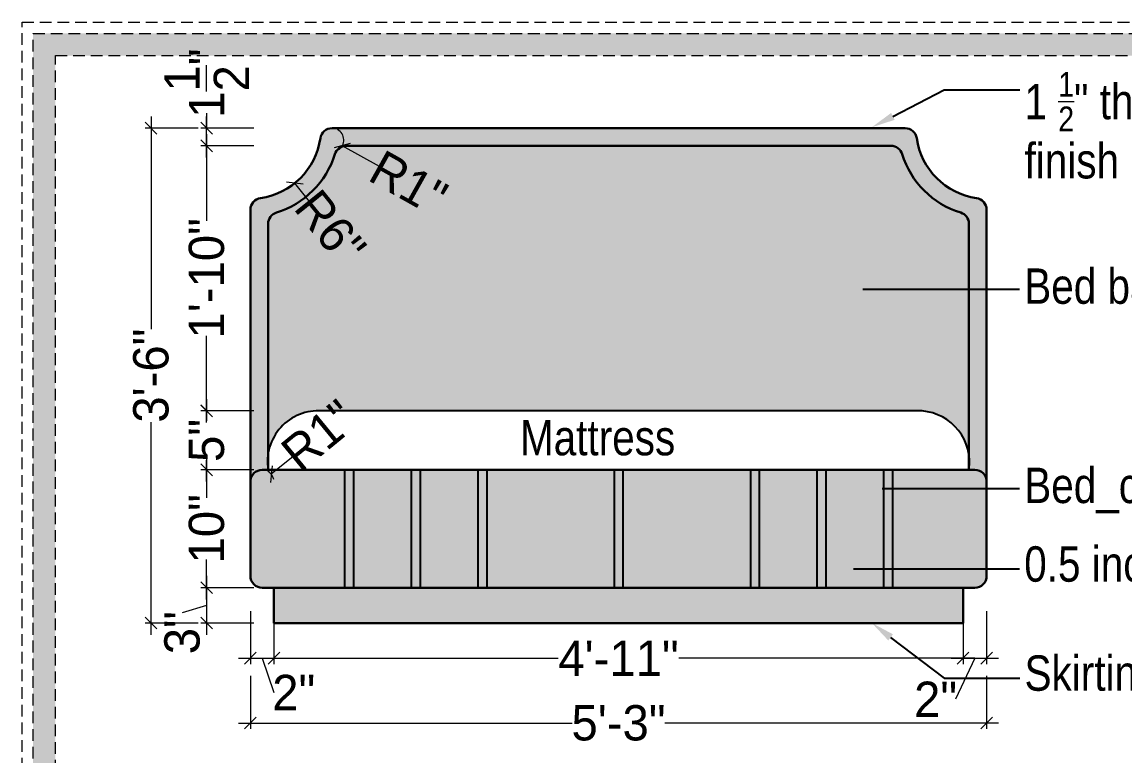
# Model space of a CAD drawing. Header units: millimetres. Extents: x 56222 to 3066687, y -650199 to -121287.
# Drawn here: x 133799.5 to 133893.1, y -183944.2 to -183881.9 of the extents above; entities that cross this region are included whole.
import ezdxf
from ezdxf import colors
from ezdxf.entities.mleader import LeaderData, LeaderLine
from ezdxf.math import Vec2, Vec3

# ---------------------------------------------------------------- set-up
doc = ezdxf.new("R2010")
doc.units = ezdxf.units.MM
doc.header["$MEASUREMENT"] = 0
doc.header["$PDMODE"] = 35
doc.linetypes.add('DASHED', pattern=[0.75, 0.5, -0.25])
doc.linetypes.add('DASHEDX2', pattern=[1.5, 1, -0.5])
doc.layers.get('Defpoints').update_dxf_attribs({"color": 220})
doc.layers.add('AR HATCH-7', color=7, linetype='Continuous')
for name, color, linetype, lineweight in [('Dimension', 10, 'DASHEDX2', 20), ('FUR1', 22, 'Continuous', 0), ('FURNITURE', 32, 'Continuous', 9), ('furniture dimensions', 1, 'DASHED', 0), ('Text', 7, 'Continuous', 15), ('wall', 7, 'Continuous', 30)]:
    doc.layers.add(name, color=color, linetype=linetype, lineweight=lineweight)
doc.styles.add('century g', font='GOTHIC.TTF')
doc.styles.add('style4', font='ARIALN.TTF')
doc.dimstyles.new('Archana', dxfattribs={"dimtxt": 2, "dimasz": 0.75, "dimexe": 0.5, "dimexo": 0.5, "dimgap": 0, "dimtad": 0, "dimzin": 0, "dimdsep": 46, "dimlunit": 4, "dimtxsty": 'century g', "dimblk": 'OBLIQUE', "dimcen": 0, "dimdle": 1, "dimclrd": 256, "dimclre": 256, "dimclrt": 256, "dimadec": 0, "dimazin": 0, "dimtfac": 1, "dimtofl": 0, "dimtmove": 1, "dimatfit": 3, "dimfxl": 1, "dimfxlon": 1, "dimtolj": 1, "dimtzin": 0, "dimlwd": -1, "dimlwe": -1, "dimarcsym": 0})

# ---------------------------------------------------------------- blocks, each defined once
blk = doc.blocks.new('_Oblique')
at = {"layer": 'wall', "color": 0, "lineweight": -2}
blk.add_line((-0.5, -0.5), (0.5, 0.5), dxfattribs=at)
blk = doc.blocks.new('*D245')
at = {"layer": 'Defpoints', "color": 0, "linetype": 'Continuous', "lineweight": 30, "transparency": 16777216}
for p in [(133820.87, -183929.876), (133815.154, -183932.876), (133820.87, -183932.876)]:
    blk.add_point(p, dxfattribs=at)
at = {"layer": 'furniture dimensions', "color": 5, "linetype": 'Continuous', "transparency": 16777216}
for p, q in [((133815.154, -183928.876), (133815.154, -183933.876)), ((133815.154, -183931.376), (133813.079, -183932.013)), ((133819.154, -183932.876), (133814.654, -183932.876))]:
    blk.add_line(p, q, dxfattribs=at)
at = {"layer": 'furniture dimensions', "color": 5, "linetype": 'ByBlock', "transparency": 16777216}
blk.add_line((133819.154, -183929.876), (133814.654, -183929.876), dxfattribs=at)
at = {"layer": 'furniture dimensions', "color": 5, "linetype": 'Continuous', "transparency": 16777216}
for p, rotation in [((133815.154, -183929.876), 90), ((133815.154, -183932.876), 270)]:
    blk.add_blockref('_Oblique', p, dxfattribs=dict(at, rotation=rotation))
at = {"layer": 'furniture dimensions', "linetype": 'Continuous', "lineweight": 0, "transparency": 16777216, "insert": (133813.079, -183933.694), "char_height": 3, "attachment_point": 5, "rotation": 90, "style": 'century g'}
blk.add_mtext('\\A1;3"', dxfattribs=at)
blk = doc.blocks.new('*D246')
at = {"layer": 'Defpoints', "color": 0, "linetype": 'Continuous', "lineweight": 30, "transparency": 16777216}
for p in [(133815.154, -183919.876), (133820.87, -183919.876), (133820.87, -183929.876)]:
    blk.add_point(p, dxfattribs=at)
at = {"layer": 'furniture dimensions', "color": 5, "linetype": 'Continuous', "transparency": 16777216}
for p, q in [((133815.154, -183918.876), (133815.154, -183922.262)), ((133819.154, -183919.876), (133814.654, -183919.876)), ((133815.154, -183930.876), (133815.154, -183927.491))]:
    blk.add_line(p, q, dxfattribs=at)
at = {"layer": 'furniture dimensions', "color": 5, "linetype": 'ByBlock', "transparency": 16777216}
blk.add_line((133819.154, -183929.876), (133814.654, -183929.876), dxfattribs=at)
at = {"layer": 'furniture dimensions', "color": 5, "linetype": 'Continuous', "transparency": 16777216}
for p, rotation in [((133815.154, -183919.876), 90), ((133815.154, -183929.876), 270)]:
    blk.add_blockref('_Oblique', p, dxfattribs=dict(at, rotation=rotation))
at = {"layer": 'furniture dimensions', "linetype": 'Continuous', "lineweight": 0, "transparency": 16777216, "insert": (133815.154, -183924.876), "char_height": 3, "attachment_point": 5, "rotation": 90, "style": 'century g'}
blk.add_mtext('\\A1;10"', dxfattribs=at)
blk = doc.blocks.new('*D247')
at = {"layer": 'Defpoints', "color": 0, "linetype": 'Continuous', "lineweight": 30, "transparency": 16777216}
for p in [(133815.154, -183914.874), (133824.947, -183914.874), (133820.87, -183919.876)]:
    blk.add_point(p, dxfattribs=at)
at = {"layer": 'furniture dimensions', "color": 5, "linetype": 'Continuous', "transparency": 16777216}
for p, q in [((133815.154, -183913.874), (133815.154, -183915.706)), ((133819.154, -183914.874), (133814.654, -183914.874)), ((133815.154, -183920.876), (133815.154, -183919.044))]:
    blk.add_line(p, q, dxfattribs=at)
at = {"layer": 'furniture dimensions', "color": 5, "linetype": 'ByBlock', "transparency": 16777216}
blk.add_line((133819.154, -183919.876), (133814.654, -183919.876), dxfattribs=at)
at = {"layer": 'furniture dimensions', "color": 5, "linetype": 'Continuous', "transparency": 16777216}
for p, rotation in [((133815.154, -183914.874), 90), ((133815.154, -183919.876), 270)]:
    blk.add_blockref('_Oblique', p, dxfattribs=dict(at, rotation=rotation))
at = {"layer": 'furniture dimensions', "linetype": 'Continuous', "lineweight": 0, "transparency": 16777216, "insert": (133815.154, -183917.375), "char_height": 3, "attachment_point": 5, "rotation": 90, "style": 'century g'}
blk.add_mtext('\\A1;5"', dxfattribs=at)
blk = doc.blocks.new('*D248')
at = {"layer": 'Defpoints', "color": 0, "linetype": 'Continuous', "lineweight": 30, "transparency": 16777216}
for p in [(133815.154, -183892.376), (133828.056, -183892.376), (133824.642, -183914.863)]:
    blk.add_point(p, dxfattribs=at)
at = {"layer": 'furniture dimensions', "color": 5, "linetype": 'Continuous', "transparency": 16777216}
for p, q in [((133815.154, -183891.376), (133815.154, -183898.741)), ((133819.154, -183892.376), (133814.654, -183892.376)), ((133815.154, -183915.863), (133815.154, -183908.498))]:
    blk.add_line(p, q, dxfattribs=at)
at = {"layer": 'furniture dimensions', "color": 5, "linetype": 'ByBlock', "transparency": 16777216}
blk.add_line((133819.154, -183914.863), (133814.654, -183914.863), dxfattribs=at)
at = {"layer": 'furniture dimensions', "color": 5, "linetype": 'Continuous', "transparency": 16777216}
for p, rotation in [((133815.154, -183892.376), 90), ((133815.154, -183914.863), 270)]:
    blk.add_blockref('_Oblique', p, dxfattribs=dict(at, rotation=rotation))
at = {"layer": 'furniture dimensions', "linetype": 'Continuous', "lineweight": 0, "transparency": 16777216, "insert": (133815.154, -183903.62), "char_height": 3, "attachment_point": 5, "rotation": 90, "style": 'century g'}
blk.add_mtext('\\A1;1\'-10"', dxfattribs=at)
blk = doc.blocks.new('*D249')
at = {"layer": 'Defpoints', "color": 0, "linetype": 'Continuous', "lineweight": 30, "transparency": 16777216}
for p in [(133815.154, -183890.876), (133829.36, -183890.876), (133829.36, -183892.376)]:
    blk.add_point(p, dxfattribs=at)
at = {"layer": 'furniture dimensions', "color": 5, "linetype": 'Continuous', "transparency": 16777216}
for p, q in [((133815.154, -183889.596), (133815.154, -183890.876)), ((133815.154, -183893.376), (133815.154, -183889.876)), ((133819.154, -183890.876), (133814.654, -183890.876))]:
    blk.add_line(p, q, dxfattribs=at)
at = {"layer": 'furniture dimensions', "color": 5, "linetype": 'ByBlock', "transparency": 16777216}
blk.add_line((133819.154, -183892.376), (133814.654, -183892.376), dxfattribs=at)
at = {"layer": 'furniture dimensions', "color": 5, "linetype": 'Continuous', "transparency": 16777216}
for p, rotation in [((133815.154, -183890.876), 90), ((133815.154, -183892.376), 270)]:
    blk.add_blockref('_Oblique', p, dxfattribs=dict(at, rotation=rotation))
at = {"layer": 'furniture dimensions', "linetype": 'Continuous', "lineweight": 0, "transparency": 16777216, "insert": (133815.154, -183887.053), "char_height": 3, "attachment_point": 5, "rotation": 90, "style": 'century g'}
blk.add_mtext('\\A1;1{\\H1x;\\S1/2;}"', dxfattribs=at)
blk = doc.blocks.new('*D250')
at = {"layer": 'Defpoints', "color": 0, "linetype": 'Continuous', "lineweight": 30, "transparency": 16777216}
for p in [(133818.87, -183928.079), (133820.87, -183929.876), (133820.87, -183935.857)]:
    blk.add_point(p, dxfattribs=at)
at = {"layer": 'furniture dimensions', "color": 5, "linetype": 'ByBlock', "transparency": 16777216}
blk.add_line((133818.87, -183931.857), (133818.87, -183936.357), dxfattribs=at)
at = {"layer": 'furniture dimensions', "color": 5, "linetype": 'Continuous', "transparency": 16777216}
for p, q in [((133820.87, -183931.857), (133820.87, -183936.357)), ((133817.87, -183935.857), (133821.87, -183935.857)), ((133819.87, -183935.857), (133820.859, -183938.769))]:
    blk.add_line(p, q, dxfattribs=at)
at = {"layer": 'furniture dimensions', "color": 5, "linetype": 'Continuous', "transparency": 16777216, "rotation": 180}
blk.add_blockref('_Oblique', (133818.87, -183935.857), dxfattribs=at)
at = {"layer": 'furniture dimensions', "color": 5, "linetype": 'Continuous', "transparency": 16777216}
blk.add_blockref('_Oblique', (133820.87, -183935.857), dxfattribs=at)
at = {"layer": 'furniture dimensions', "linetype": 'Continuous', "lineweight": 0, "transparency": 16777216, "insert": (133822.55, -183938.769), "char_height": 3, "attachment_point": 5, "style": 'century g'}
blk.add_mtext('\\A1;2"', dxfattribs=at)
blk = doc.blocks.new('*D251')
at = {"layer": 'Defpoints', "color": 0, "linetype": 'Continuous', "lineweight": 30, "transparency": 16777216}
for p in [(133820.87, -183932.876), (133879.37, -183932.876), (133879.37, -183935.857)]:
    blk.add_point(p, dxfattribs=at)
at = {"layer": 'furniture dimensions', "color": 5, "linetype": 'ByBlock', "transparency": 16777216}
blk.add_line((133820.87, -183933.376), (133820.87, -183936.357), dxfattribs=at)
at = {"layer": 'furniture dimensions', "color": 5, "linetype": 'Continuous', "transparency": 16777216}
for p, q in [((133879.37, -183933.376), (133879.37, -183936.357)), ((133819.87, -183935.857), (133844.998, -183935.857)), ((133880.37, -183935.857), (133855.242, -183935.857))]:
    blk.add_line(p, q, dxfattribs=at)
at = {"layer": 'furniture dimensions', "color": 5, "linetype": 'Continuous', "transparency": 16777216, "rotation": 180}
blk.add_blockref('_Oblique', (133820.87, -183935.857), dxfattribs=at)
at = {"layer": 'furniture dimensions', "color": 5, "linetype": 'Continuous', "transparency": 16777216}
blk.add_blockref('_Oblique', (133879.37, -183935.857), dxfattribs=at)
at = {"layer": 'furniture dimensions', "linetype": 'Continuous', "lineweight": 0, "transparency": 16777216, "insert": (133850.12, -183935.857), "char_height": 3, "attachment_point": 5, "style": 'century g'}
blk.add_mtext('\\A1;4\'-11"', dxfattribs=at)
blk = doc.blocks.new('*D252')
at = {"layer": 'Defpoints', "color": 0, "linetype": 'Continuous', "lineweight": 30, "transparency": 16777216}
for p in [(133881.37, -183928.876), (133879.37, -183929.876), (133881.37, -183935.857)]:
    blk.add_point(p, dxfattribs=at)
at = {"layer": 'furniture dimensions', "color": 5, "linetype": 'ByBlock', "transparency": 16777216}
blk.add_line((133879.37, -183931.857), (133879.37, -183936.357), dxfattribs=at)
at = {"layer": 'furniture dimensions', "color": 5, "linetype": 'Continuous', "transparency": 16777216}
for p, q in [((133881.37, -183931.857), (133881.37, -183936.357)), ((133878.37, -183935.857), (133882.37, -183935.857)), ((133880.37, -183935.857), (133878.73, -183939.346))]:
    blk.add_line(p, q, dxfattribs=at)
at = {"layer": 'furniture dimensions', "color": 5, "linetype": 'Continuous', "transparency": 16777216, "rotation": 180}
blk.add_blockref('_Oblique', (133879.37, -183935.857), dxfattribs=at)
at = {"layer": 'furniture dimensions', "color": 5, "linetype": 'Continuous', "transparency": 16777216}
blk.add_blockref('_Oblique', (133881.37, -183935.857), dxfattribs=at)
at = {"layer": 'furniture dimensions', "linetype": 'Continuous', "lineweight": 0, "transparency": 16777216, "insert": (133877.039, -183939.346), "char_height": 3, "attachment_point": 5, "style": 'century g'}
blk.add_mtext('\\A1;2"', dxfattribs=at)
blk = doc.blocks.new('*D253')
at = {"layer": 'Defpoints', "color": 0, "linetype": 'Continuous', "lineweight": 30, "transparency": 16777216}
for p in [(133818.87, -183924.876), (133881.37, -183924.876), (133881.37, -183941.36)]:
    blk.add_point(p, dxfattribs=at)
at = {"layer": 'furniture dimensions', "color": 5, "linetype": 'ByBlock', "transparency": 16777216}
blk.add_line((133818.87, -183937.36), (133818.87, -183941.86), dxfattribs=at)
at = {"layer": 'furniture dimensions', "color": 5, "linetype": 'Continuous', "transparency": 16777216}
for p, q in [((133881.37, -183937.36), (133881.37, -183941.86)), ((133817.87, -183941.36), (133846.187, -183941.36)), ((133882.37, -183941.36), (133854.053, -183941.36))]:
    blk.add_line(p, q, dxfattribs=at)
at = {"layer": 'furniture dimensions', "color": 5, "linetype": 'Continuous', "transparency": 16777216, "rotation": 180}
blk.add_blockref('_Oblique', (133818.87, -183941.36), dxfattribs=at)
at = {"layer": 'furniture dimensions', "color": 5, "linetype": 'Continuous', "transparency": 16777216}
blk.add_blockref('_Oblique', (133881.37, -183941.36), dxfattribs=at)
at = {"layer": 'furniture dimensions', "linetype": 'Continuous', "lineweight": 0, "transparency": 16777216, "insert": (133850.12, -183941.36), "char_height": 3, "attachment_point": 5, "style": 'century g'}
blk.add_mtext('\\A1;5\'-3"', dxfattribs=at)
blk = doc.blocks.new('*D254')
at = {"layer": 'Defpoints', "color": 0, "linetype": 'Continuous', "lineweight": 30, "transparency": 16777216}
for p in [(133829.36, -183890.876), (133810.436, -183932.876), (133829.36, -183932.876)]:
    blk.add_point(p, dxfattribs=at)
at = {"layer": 'furniture dimensions', "color": 5, "linetype": 'Continuous', "transparency": 16777216}
for p, q in [((133810.436, -183889.876), (133810.436, -183907.932)), ((133810.436, -183933.876), (133810.436, -183915.821)), ((133814.436, -183932.876), (133809.936, -183932.876))]:
    blk.add_line(p, q, dxfattribs=at)
at = {"layer": 'furniture dimensions', "color": 5, "linetype": 'ByBlock', "transparency": 16777216}
blk.add_line((133814.436, -183890.876), (133809.936, -183890.876), dxfattribs=at)
at = {"layer": 'furniture dimensions', "color": 5, "linetype": 'Continuous', "transparency": 16777216}
for p, rotation in [((133810.436, -183890.876), 90), ((133810.436, -183932.876), 270)]:
    blk.add_blockref('_Oblique', p, dxfattribs=dict(at, rotation=rotation))
at = {"layer": 'furniture dimensions', "linetype": 'Continuous', "lineweight": 0, "transparency": 16777216, "insert": (133810.436, -183911.876), "char_height": 3, "attachment_point": 5, "rotation": 90, "style": 'century g'}
blk.add_mtext('\\A1;3\'-6"', dxfattribs=at)
blk = doc.blocks.new('*D255')
at = {"layer": 'Defpoints', "color": 0, "linetype": 'Continuous', "lineweight": 30, "transparency": 16777216}
for p in [(133818.87, -183890.876), (133822.633, -183895.549)]:
    blk.add_point(p, dxfattribs=at)
at = {"layer": 'furniture dimensions', "color": 5, "linetype": 'Continuous', "transparency": 16777216}
blk.add_line((133823.888, -183897.107), (133822.633, -183895.549), dxfattribs=at)
at = {"layer": 'furniture dimensions', "color": 5, "linetype": 'Continuous', "transparency": 16777216, "rotation": 128.8453177475511}
blk.add_blockref('_Oblique', (133822.633, -183895.549), dxfattribs=at)
at = {"layer": 'furniture dimensions', "linetype": 'Continuous', "lineweight": 0, "transparency": 16777216, "insert": (133825.663, -183899.312), "char_height": 3, "attachment_point": 5, "rotation": 308.84532, "style": 'century g'}
blk.add_mtext('\\A1;R6"', dxfattribs=at)
blk = doc.blocks.new('*D256')
at = {"layer": 'Defpoints', "color": 0, "linetype": 'Continuous', "lineweight": 30, "transparency": 16777216}
for p in [(133825.798, -183891.876), (133826.67, -183892.366)]:
    blk.add_point(p, dxfattribs=at)
at = {"layer": 'furniture dimensions', "color": 5, "linetype": 'Continuous', "transparency": 16777216}
blk.add_line((133829.839, -183894.144), (133826.67, -183892.366), dxfattribs=at)
at = {"layer": 'furniture dimensions', "color": 5, "linetype": 'ByBlock', "transparency": 16777216}
blk.add_arc((133825.798, -183891.876), 1, 302.05484, 61.35211, dxfattribs=at)
at = {"layer": 'furniture dimensions', "color": 5, "linetype": 'Continuous', "transparency": 16777216, "rotation": 150.7027335650933}
blk.add_blockref('_Oblique', (133826.67, -183892.366), dxfattribs=at)
at = {"layer": 'furniture dimensions', "linetype": 'Continuous', "lineweight": 0, "transparency": 16777216, "insert": (133832.307, -183895.529), "char_height": 3, "attachment_point": 5, "rotation": 330.70273, "style": 'century g'}
blk.add_mtext('\\A1;R1"', dxfattribs=at)
blk = doc.blocks.new('*D257')
at = {"layer": 'Defpoints', "color": 0, "linetype": 'Continuous', "lineweight": 30, "transparency": 16777216}
for p in [(133820.643, -183920.242), (133819.87, -183920.876)]:
    blk.add_point(p, dxfattribs=at)
at = {"layer": 'furniture dimensions', "color": 5, "linetype": 'Continuous', "transparency": 16777216}
blk.add_line((133822.491, -183918.728), (133820.643, -183920.242), dxfattribs=at)
at = {"layer": 'furniture dimensions', "color": 5, "linetype": 'ByBlock', "transparency": 16777216}
blk.add_arc((133819.87, -183920.876), 1, 10.70205, 61.35211, dxfattribs=at)
at = {"layer": 'furniture dimensions', "color": 5, "linetype": 'Continuous', "transparency": 16777216, "rotation": 219.3499378552357}
blk.add_blockref('_Oblique', (133820.643, -183920.242), dxfattribs=at)
at = {"layer": 'furniture dimensions', "linetype": 'Continuous', "lineweight": 0, "transparency": 16777216, "insert": (133824.68, -183916.933), "char_height": 3, "attachment_point": 5, "rotation": 39.34994, "style": 'century g'}
blk.add_mtext('\\A1;R1"', dxfattribs=at)

msp = doc.modelspace()

# ---------------------------------------------------------------- hatches: boundary and pattern name
at = {"layer": 'AR HATCH-7', "lineweight": 30, "true_color": 0xc08768, "transparency": 33554653}
h = msp.add_hatch(color=23, dxfattribs=at)
h.dxf.hatch_style = 1
h.paths.add_polyline_path([(133874.442, -183890.876), (133825.798, -183890.876, 0.372825), (133824.809, -183891.734, -0.332528), (133819.727, -183896.815, 0.372825), (133818.87, -183897.805), (133818.87, -183920.876, -0.414214), (133819.87, -183919.876), (133820.37, -183919.876, -0.079867), (133820.37, -183918.503), (133820.37, -183899, -0.329244), (133821.076, -183898.045, 0.248358), (133826.038, -183893.082, -0.329244), (133826.994, -183892.376), (133873.246, -183892.376, -0.329244), (133874.202, -183893.082, 0.248358), (133879.164, -183898.045, -0.329244), (133879.87, -183899), (133879.87, -183918.6, -0.073323), (133879.87, -183919.876), (133880.37, -183919.876, -0.414214), (133881.37, -183920.876), (133881.37, -183897.805, 0.372825), (133880.513, -183896.815, -0.332528), (133875.432, -183891.734, 0.372825)])
at = {"layer": 'AR HATCH-7', "lineweight": 30, "true_color": 0xd29380, "transparency": 33554687}
h = msp.add_hatch(color=33, dxfattribs=at)
h.dxf.hatch_style = 1
h.paths.add_polyline_path([(133879.87, -183899, 0.329244), (133879.164, -183898.045, -0.248358), (133874.202, -183893.082, 0.329244), (133873.246, -183892.376), (133826.994, -183892.376, 0.329244), (133826.038, -183893.082, -0.248358), (133821.076, -183898.045, 0.329244), (133820.37, -183899), (133820.37, -183918.503, -0.388433), (133824.947, -183914.874), (133875.909, -183914.879, -0.348265), (133879.87, -183918.6)])
h = msp.add_hatch(color=33, dxfattribs=at)
h.dxf.hatch_style = 1
h.paths.add_polyline_path([(133861.314, -183919.876), (133850.495, -183919.876), (133850.495, -183929.876), (133861.314, -183929.876)])
h.paths.add_polyline_path([(133866.967, -183919.876), (133862.064, -183919.876), (133862.064, -183929.876), (133866.967, -183929.876)])
h.paths.add_polyline_path([(133872.62, -183919.876), (133867.717, -183919.876), (133867.717, -183929.876), (133872.62, -183929.876)])
h.paths.add_polyline_path([(133881.37, -183920.876, 0.414214), (133880.37, -183919.876), (133873.37, -183919.876), (133873.37, -183929.876), (133880.37, -183929.876, 0.414214), (133881.37, -183928.876)])
h.paths.add_polyline_path([(133849.745, -183919.876), (133838.927, -183919.876), (133838.927, -183929.876), (133849.745, -183929.876)])
h.paths.add_polyline_path([(133838.177, -183919.876), (133833.273, -183919.876), (133833.273, -183929.876), (133838.177, -183929.876)])
h.paths.add_polyline_path([(133832.523, -183919.876), (133827.62, -183919.876), (133827.62, -183929.876), (133832.523, -183929.876)])
h.paths.add_polyline_path([(133826.87, -183919.876), (133819.87, -183919.876, 0.414214), (133818.87, -183920.876), (133818.87, -183928.876, 0.414214), (133819.87, -183929.876), (133826.87, -183929.876)])
at = {"layer": 'AR HATCH-7', "lineweight": 30, "true_color": 0xdec05f, "transparency": 33554687}
h = msp.add_hatch(color=53, dxfattribs=at)
h.dxf.hatch_style = 1
h.paths.add_polyline_path([(133826.87, -183919.869), (133827.62, -183919.869), (133827.62, -183929.869), (133826.87, -183929.869)])
h = msp.add_hatch(color=53, dxfattribs=at)
h.dxf.hatch_style = 1
h.paths.add_polyline_path([(133832.523, -183919.873), (133833.273, -183919.873), (133833.273, -183929.873), (133832.523, -183929.873)])
h = msp.add_hatch(color=53, dxfattribs=at)
h.dxf.hatch_style = 1
h.paths.add_polyline_path([(133838.177, -183919.88), (133838.927, -183919.88), (133838.927, -183929.88), (133838.177, -183929.88)])
h = msp.add_hatch(color=53, dxfattribs=at)
h.dxf.hatch_style = 1
h.paths.add_polyline_path([(133850.495, -183919.882), (133849.745, -183919.882), (133849.745, -183929.882), (133850.495, -183929.882)])
h = msp.add_hatch(color=53, dxfattribs=at)
h.dxf.hatch_style = 1
h.paths.add_polyline_path([(133862.064, -183919.88), (133861.314, -183919.88), (133861.314, -183929.88), (133862.064, -183929.88)])
h = msp.add_hatch(color=53, dxfattribs=at)
h.dxf.hatch_style = 1
h.paths.add_polyline_path([(133867.717, -183919.873), (133866.967, -183919.873), (133866.967, -183929.873), (133867.717, -183929.873)])
h = msp.add_hatch(color=53, dxfattribs=at)
h.dxf.hatch_style = 1
h.paths.add_polyline_path([(133873.37, -183919.869), (133872.62, -183919.869), (133872.62, -183929.869), (133873.37, -183929.869)])
at = {"layer": 'AR HATCH-7', "lineweight": 30, "true_color": 0xc08768, "transparency": 33554653}
h = msp.add_hatch(color=23, dxfattribs=at)
h.dxf.hatch_style = 1
h.paths.add_polyline_path([(133879.37, -183929.876), (133820.87, -183929.876), (133820.87, -183932.876), (133879.37, -183932.876)])
at = {"layer": 'Dimension', "true_color": 0xd39e00}
h = msp.add_hatch(color=42, dxfattribs=at)
h.paths.add_polyline_path([(133800.428, -183882.832), (133800.428, -184071.87), (134068.996, -184071.87), (134068.996, -183882.832)])
h.paths.add_polyline_path([(133802.313, -183884.716), (134067.111, -183884.716), (134067.111, -184069.985), (133802.313, -184069.985)], flags=16)

# ---------------------------------------------------------------- linework, layer by layer
at = {"layer": 'Dimension', "color": 42, "true_color": 0xd39e00, "elevation": 0.119}
for points in [[(133799.486, -183881.889), (134069.938, -183881.889), (134069.938, -184072.812), (133799.486, -184072.812)], [(133800.428, -183882.832), (134068.996, -183882.832), (134068.996, -184071.87), (133800.428, -184071.87)], [(133802.313, -183884.716), (134067.111, -183884.716), (134067.111, -184069.985), (133802.313, -184069.985)]]:
    msp.add_lwpolyline(points, close=True, dxfattribs=at)
at = {"layer": 'FURNITURE', "lineweight": 25}
for p, q in [((133826.87, -183919.869, 0.018), (133826.87, -183929.869, -0.01)), ((133827.62, -183919.869, 0.018), (133827.62, -183929.869, -0.01)), ((133832.523, -183919.873, -0.857), (133832.523, -183929.873, -0.884)), ((133833.273, -183919.873, -0.857), (133833.273, -183929.873, -0.884)), ((133838.177, -183919.88, -1.731), (133838.177, -183929.88, -1.759)), ((133838.927, -183919.88, -1.731), (133838.927, -183929.88, -1.759)), ((133849.745, -183919.876), (133849.745, -183929.876, -0.028)), ((133850.495, -183919.876), (133850.495, -183929.876, -0.028)), ((133861.314, -183919.88, -1.731), (133861.314, -183929.88, -1.759)), ((133862.064, -183919.88, -1.731), (133862.064, -183929.88, -1.759)), ((133866.967, -183919.873, -0.857), (133866.967, -183929.873, -0.884)), ((133867.717, -183919.873, -0.857), (133867.717, -183929.873, -0.884)), ((133872.62, -183919.869, 0.018), (133872.62, -183929.869, -0.01)), ((133873.37, -183919.869, 0.018), (133873.37, -183929.869, -0.01)), ((133820.562, -183929.876, -0.405), (133820.562, -183929.922, -0.405)), ((133870.277, -183929.876, 0.403), (133870.277, -183929.889, 0.403)), ((133872.777, -183929.876, 0.403), (133872.777, -183929.889, 0.403))]:
    msp.add_line(p, q, dxfattribs=at)
at = {"layer": 'FURNITURE', "lineweight": 30}
for points in [[(133881.37, -183920.876), (133881.37, -183897.805, 0.372825), (133880.513, -183896.815, -0.332528), (133875.432, -183891.734, 0.372825), (133874.442, -183890.876), (133825.798, -183890.876, 0.372825), (133824.809, -183891.734, -0.332528), (133819.727, -183896.815, 0.372825), (133818.87, -183897.805), (133818.87, -183920.876)], [(133879.87, -183919.876), (133879.87, -183899, 0.329244), (133879.164, -183898.045, -0.248358), (133874.202, -183893.082, 0.329244), (133873.246, -183892.376), (133826.994, -183892.376, 0.329244), (133826.038, -183893.082, -0.248358), (133821.076, -183898.045, 0.329244), (133820.37, -183899), (133820.37, -183919.876)]]:
    msp.add_lwpolyline(points, format="xyb", dxfattribs=at)
at = {"layer": 'FURNITURE', "lineweight": 25}
msp.add_lwpolyline([(133879.87, -183919.876, 0.432636), (133875.909, -183914.879), (133824.947, -183914.874, 0.483294), (133820.37, -183919.876)], format="xyb", dxfattribs=at)
at = {"layer": 'FURNITURE', "lineweight": 30}
msp.add_lwpolyline([(133819.87, -183929.876), (133880.37, -183929.876, 0.414214), (133881.37, -183928.876), (133881.37, -183920.876, 0.414214), (133880.37, -183919.876), (133819.87, -183919.876, 0.414214), (133818.87, -183920.876), (133818.87, -183928.876, 0.414214)], format="xyb", close=True, dxfattribs=at)
msp.add_lwpolyline([(133820.87, -183932.876), (133879.37, -183932.876), (133879.37, -183929.876), (133820.87, -183929.876)], close=True, dxfattribs=at)

# ---------------------------------------------------------------- texts
at = {"layer": 'FUR1', "color": 1, "insert": (133848.344, -183917.162, 0.418), "char_height": 3, "width": 28.45427, "attachment_point": 5, "style": 'style4'}
msp.add_mtext('\\A1;Mattress', dxfattribs=at)

# ---------------------------------------------------------------- dimensions: what is measured, and where the dimension line sits
at = {"layer": 'furniture dimensions', "color": 5, "linetype": 'Continuous', "lineweight": 0}
for base, p1, p2, override, picture, middle in [((133815.154, -183890.876), (133829.36, -183892.376), (133829.36, -183890.876), {"dimtxt": 3, "dimasz": 1, "dimdec": 1, "dimclrd": 5, "dimclre": 5, "dimfxl": 4}, '*D249', (133814.142, -183887.053)), ((133815.154, -183932.876), (133820.87, -183929.876), (133820.87, -183932.876), {"dimtxt": 3, "dimasz": 1, "dimdec": 0, "dimclrd": 5, "dimclre": 5, "dimfxl": 4}, '*D245', (133813.079, -183932.013))]:
    dim = msp.add_linear_dim(base=base, p1=p1, p2=p2, angle=90, dimstyle='Archana', override=override, dxfattribs=at)
    dim.commit()
    dim.dimension.update_dxf_attribs({"geometry": picture, "text_midpoint": middle, "dimtype": 160})
for base, p1, p2, picture, middle in [((133810.436, -183932.876), (133829.36, -183890.876), (133829.36, -183932.876), '*D254', (133810.436, -183911.876)), ((133815.154, -183892.376), (133824.642, -183914.863), (133828.056, -183892.376), '*D248', (133815.154, -183903.62)), ((133815.154, -183914.874), (133820.87, -183919.876), (133824.947, -183914.874), '*D247', (133815.154, -183917.375)), ((133815.154, -183919.876), (133820.87, -183929.876), (133820.87, -183919.876), '*D246', (133815.154, -183924.876))]:
    dim = msp.add_linear_dim(base=base, p1=p1, p2=p2, angle=90, dimstyle='Archana', override={"dimtxt": 3, "dimasz": 1, "dimdec": 0, "dimclrd": 5, "dimclre": 5, "dimfxl": 4}, dxfattribs=at)
    dim.commit()
    dim.dimension.update_dxf_attribs({"geometry": picture, "text_midpoint": middle})
dim = msp.add_radius_dim(center=(133818.87, -183890.876), mpoint=(133822.633, -183895.549), dimstyle='Archana', override={"dimtxt": 3, "dimasz": 1, "dimdec": 0, "dimclrd": 5, "dimclre": 5, "dimfxl": 4}, dxfattribs=at)
dim.commit()
dim.dimension.update_dxf_attribs({"geometry": '*D255', "text_midpoint": (133825.663, -183899.312)})
for center, mpoint, picture, middle in [((133825.798, -183891.876), (133826.67, -183892.366), '*D256', (133832.307, -183895.529)), ((133819.87, -183920.876), (133820.643, -183920.242), '*D257', (133824.68, -183916.933))]:
    dim = msp.add_radius_dim(center=center, mpoint=mpoint, dimstyle='Archana', override={"dimtxt": 3, "dimasz": 1, "dimdec": 0, "dimclrd": 5, "dimclre": 5, "dimfxl": 4}, dxfattribs=at)
    dim.commit()
    dim.dimension.update_dxf_attribs({"geometry": picture, "text_midpoint": middle, "dimtype": 164})
for base, p1, p2, picture, middle in [((133881.370079998, -183941.360042407), (133818.870079998, -183924.87635844), (133881.370079998, -183924.87635844), '*D253', (133850.120079998, -183941.360042407)), ((133879.370079998, -183935.857399014), (133820.870079998, -183932.87637487), (133879.370079998, -183932.87637487), '*D251', (133850.120079998, -183935.857399014))]:
    dim = msp.add_linear_dim(base=base, p1=p1, p2=p2, dimstyle='Archana', override={"dimtxt": 3, "dimasz": 1, "dimdec": 0, "dimclrd": 5, "dimclre": 5, "dimfxl": 4}, dxfattribs=at)
    dim.commit()
    dim.dimension.update_dxf_attribs({"geometry": picture, "text_midpoint": middle})
for base, p1, p2, override, picture, middle in [((133820.87, -183935.857), (133818.87, -183928.079), (133820.87, -183929.876), {"dimtxt": 3, "dimasz": 1, "dimdec": 0, "dimclrd": 5, "dimclre": 5, "dimfxl": 4}, '*D250', (133820.859, -183938.769)), ((133881.37, -183935.857), (133879.37, -183929.876), (133881.37, -183928.876), {"dimtxt": 3, "dimasz": 1, "dimclrd": 5, "dimclre": 5, "dimfxl": 4}, '*D252', (133878.73, -183939.346))]:
    dim = msp.add_linear_dim(base=base, p1=p1, p2=p2, dimstyle='Archana', override=override, dxfattribs=at)
    dim.commit()
    dim.dimension.update_dxf_attribs({"geometry": picture, "text_midpoint": middle, "dimtype": 160})

# ---------------------------------------------------------------- leaders
at = {"layer": 'Text', "color": 1, "lineweight": 0, "ltscale": 20}
ml = msp.add_multileader_mtext('Standard', dxfattribs=at)
ml.set_content('\\A1;1 {\\H0.7x;\\S1/2;}" thk. _veneer \\Pfinish border', color=1, style='style4')
ml.set_leader_properties()
ml.build(insert=Vec2(0, 0))
ml.multileader.update_dxf_attribs({"dogleg_length": 2.025, "arrow_head_size": 2})
ctx = ml.context
ctx.base_point, ctx.char_height, ctx.arrow_head_size, ctx.landing_gap_size, ctx.plane_origin = Vec3(133884.186, -183887.625), 3, 2, 0.4, Vec3(133825.03, -183886.047)
notes = []
notes.append((ctx, [(0, (1, 1, 0), (133877.765, -183887.625), (1, 0), 6.421, [(0, [(133871.63, -183890.797)], 0, [])])]))
ctx.mtext.insert = Vec3(133884.586, -183886.101)
ml = msp.add_multileader_mtext('Standard', dxfattribs=at)
ml.set_content('Bed back_cusion', color=1, style='style4')
ml.set_leader_properties()
ml.build(insert=Vec2(0, 0))
ml.multileader.update_dxf_attribs({"dogleg_length": 2.025, "arrow_head_size": 2})
ctx = ml.context
ctx.base_point, ctx.char_height, ctx.arrow_head_size, ctx.landing_gap_size, ctx.plane_origin = Vec3(133884.161, -183904.544), 3, 2, 0.4, Vec3(133819.78, -183904.544)
notes.append((ctx, [(0, (1, 1, 0), (133882.136, -183904.544), (1, 0), 2.025, [(0, [(133868.857, -183904.544)], 0, [])])]))
ctx.mtext.insert = Vec3(133884.561, -183902.782)
ml = msp.add_multileader_mtext('Standard', dxfattribs=at)
ml.set_content('Bed_cusion', color=1, style='style4')
ml.set_leader_properties()
ml.build(insert=Vec2(0, 0))
ml.multileader.update_dxf_attribs({"dogleg_length": 2.025, "arrow_head_size": 2})
ctx = ml.context
ctx.base_point, ctx.char_height, ctx.arrow_head_size, ctx.landing_gap_size, ctx.plane_origin = Vec3(133884.161, -183921.454), 3, 2, 0.4, Vec3(133819.78, -183921.454)
notes.append((ctx, [(0, (1, 1, 0), (133882.136, -183921.454), (1, 0), 2.025, [(0, [(133870.491, -183921.454)], 0, [])])]))
ctx.mtext.insert = Vec3(133884.561, -183919.692)
ml = msp.add_multileader_mtext('Standard', dxfattribs=at)
ml.set_content('0.5 inch Brass patti', color=1, style='style4')
ml.set_leader_properties()
ml.build(insert=Vec2(0, 0))
ml.multileader.update_dxf_attribs({"dogleg_length": 2.025, "arrow_head_size": 2})
ctx = ml.context
ctx.base_point, ctx.char_height, ctx.arrow_head_size, ctx.landing_gap_size, ctx.plane_origin = Vec3(133884.161, -183928.282), 3, 2, 0.4, Vec3(133819.78, -183928.282)
notes.append((ctx, [(0, (1, 1, 0), (133882.136, -183928.282), (1, 0), 2.025, [(0, [(133868.07, -183928.282)], 0, [])])]))
ctx.mtext.insert = Vec3(133884.561, -183926.365)
ml = msp.add_multileader_mtext('Standard', dxfattribs=at)
ml.set_content('Skirting_veneer', color=1, style='style4')
ml.set_leader_properties()
ml.build(insert=Vec2(0, 0))
ml.multileader.update_dxf_attribs({"dogleg_length": 2.025, "arrow_head_size": 2})
ctx = ml.context
ctx.base_point, ctx.char_height, ctx.arrow_head_size, ctx.landing_gap_size, ctx.plane_origin = Vec3(133884.186, -183937.562), 3, 2, 0.4, Vec3(133825.03, -183937.362)
notes.append((ctx, [(0, (1, 1, 0), (133877.765, -183937.562), (1, 0), 6.421, [(0, [(133871.63, -183932.876)], 0, [])])]))
ctx.mtext.insert = Vec3(133884.586, -183935.621)
for ctx, leaders in notes:
    for number, flags, end, landing, length, lines in leaders:
        leader = LeaderData()
        leader.index, (leader.has_last_leader_line, leader.has_dogleg_vector, leader.attachment_direction) = number, flags
        leader.last_leader_point, leader.dogleg_vector, leader.dogleg_length = Vec3(end), Vec3(landing), length
        for number, points, colour, breaks in lines:
            line = LeaderLine()
            line.index, line.vertices, line.color, line.breaks = number, Vec3.list(points), colors.encode_raw_color(colour), breaks
            leader.lines.append(line)
        ctx.leaders.append(leader)

doc.saveas('drawing.dxf')
